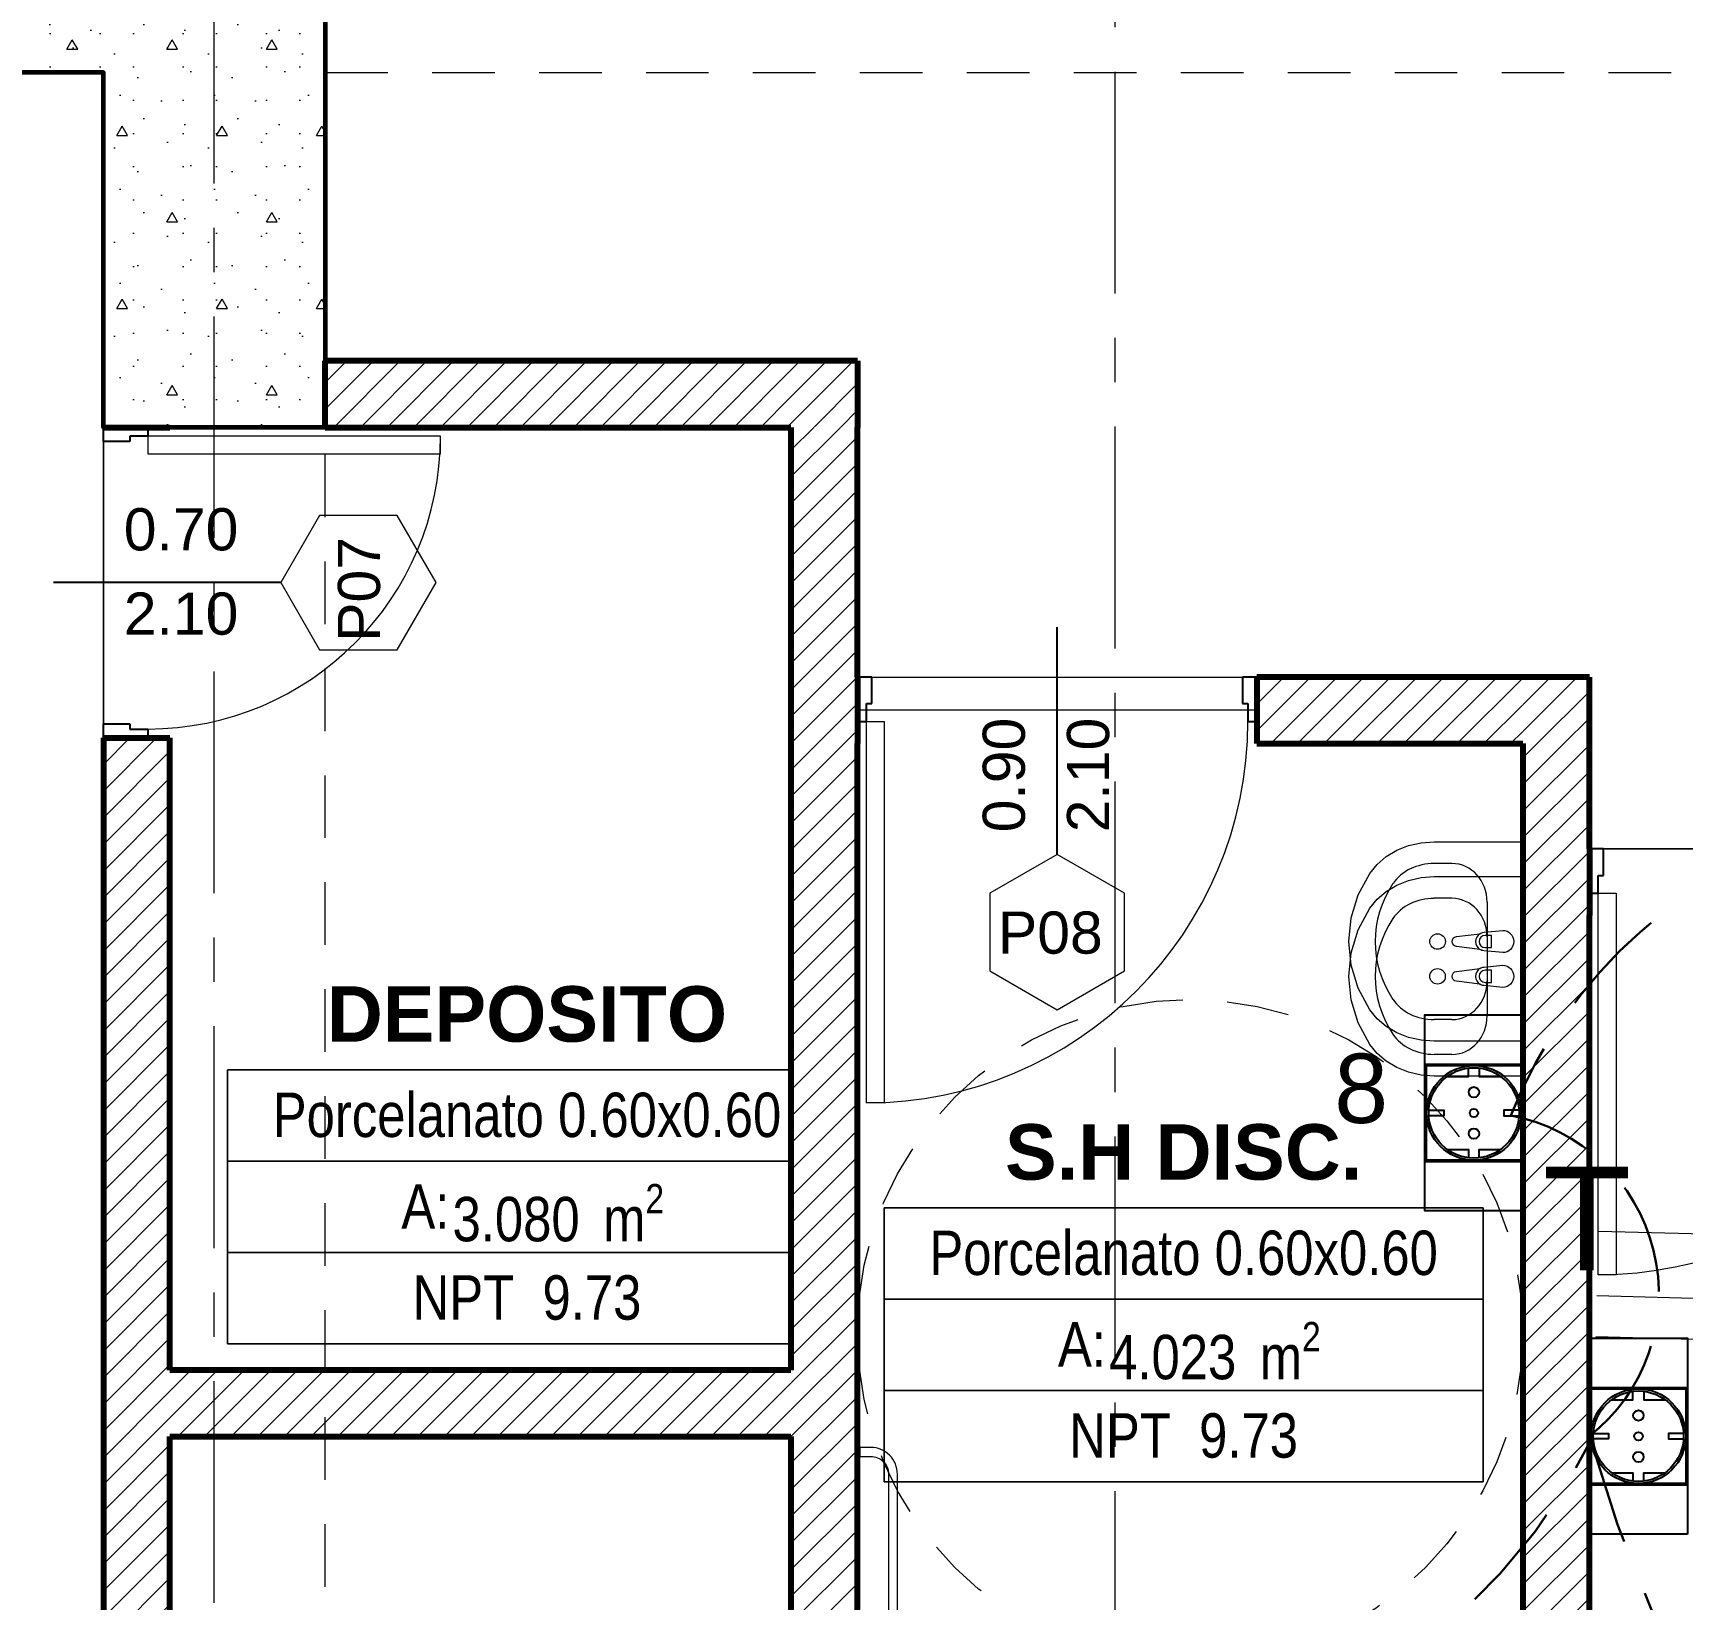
# Model space of a CAD drawing. Header units: inches. Extents: x -19 to 5698, y -728 to 92.
# Drawn here: x 228.911 to 232.629, y 13.459 to 16.989 of the extents above; entities that cross this region are included whole.
import ezdxf
from ezdxf.enums import TextEntityAlignment as Align

# ---------------------------------------------------------------- set-up
doc = ezdxf.new("R2010")
doc.units = ezdxf.units.IN
doc.header["$MEASUREMENT"] = 0
doc.set_wipeout_variables(frame=1)
for name, pattern in [('HIDDEN', [0.375, 0.25, -0.125]), ('Hidden Line', [0.195611, 0.141111, -0.0545]), ('Punto & Raya', [0.65, 0.5, -0.075, 0, -0.075]), ('RAYITAS', [0.375, 0.25, -0.125]), ('Wipeout_Contour', [1, 0, -1])]:
    doc.linetypes.add(name, pattern=pattern)
doc.layers.get('0').update_dxf_attribs({"color": 61})
for name, color, linetype, lineweight in [('00 conduct tomacorr', 120, 'HIDDEN', 30), ('00 IE LUZ EMERGENCIA', 253, 'Continuous', 0), ('T-TECHO-E', 150, 'Continuous', 20), ('TOMACORRIENTE', 22, 'RAYITAS', 9)]:
    doc.layers.add(name, color=color, linetype=linetype, lineweight=lineweight)
for name, color, linetype in [('02 _ ARQ _ ALB _ Ejes Generales', 251, 'Continuous'), ('02 _ ARQ _ ZON _ Espacio.3D', 7, 'Continuous'), ('08 _ STR _ EXT _ 06 Columnas', 7, 'Continuous'), ('08 _ STR _ EXT _ 07 Losa Aligerada', 7, 'Continuous'), ('08 _ STR _ EXT _ 09 Vigas', 251, 'Continuous'), ('Dibujo 2D - General', 7, 'Continuous'), ('Estructura - 04 MURO', 7, 'Continuous'), ('Interior - Sanitarios', 7, 'Continuous'), ('Marcador - Secciones', 7, 'Continuous'), ('TOMA. HYDROBOX SHUKO S', 7, 'Continuous')]:
    doc.layers.add(name, color=color, linetype=linetype)
doc.styles.add('Annotative', font='arial.ttf')
doc.styles.add('Arial', font='arial.ttf')
doc.styles.add('Estilo_Generado_4', font='swisse.ttf')
doc.styles.add('Estilo_Generado_8', font='arialbd.ttf')
doc.styles.add('Estilo_Generado_9', font='ARIALN.TTF')
pattern_1 = [(45, (185.00004, 1e-08), (-0.03005204, 0.03005204), [])]

# ---------------------------------------------------------------- blocks, each defined once
blk = doc.blocks.new('TOMA. HYDROBOX SHUKO')
at = {"true_color": 0xafd9aa}
h = blk.add_hatch(dxfattribs=at)
h.set_pattern_fill('ANSI31', color=9, scale=0.67)
h.set_pattern_definition([(45, (0, 0), (-1.5041929, 1.5041929), [])])
edge = h.paths.add_edge_path()
edge.add_arc((53447.4624, 40916.352), 0.008, 0, 360)
edge = h.paths.add_edge_path()
edge.add_arc((53447.4942, 40916.3521), 0.00644, 0, 360)
edge = h.paths.add_edge_path()
edge.add_arc((53447.5258, 40916.352), 0.008, 0, 360)
at = {"color": 32, "true_color": 0xcd6928}
blk.add_lwpolyline([(53447.6441, 40916.427), (53447.6441, 40916.277), (53447.3441, 40916.277), (53447.3441, 40916.427)], close=True, dxfattribs=at)
for points in [[(53447.4199, 40916.277), (53447.5683, 40916.277), (53447.5683, 40916.427), (53447.4199, 40916.427), (53447.4199, 40916.277)], [(53447.4216, 40916.2794), (53447.4216, 40916.4245), (53447.5666, 40916.4245), (53447.5666, 40916.2794), (53447.4216, 40916.2794)], [(53447.4899, 40916.421), (53447.4899, 40916.3978), (53447.4983, 40916.3978), (53447.4983, 40916.421)], [(53447.4254, 40916.3603), (53447.4382, 40916.3603), (53447.4382, 40916.3928)], [(53447.5628, 40916.3603), (53447.55, 40916.3603), (53447.55, 40916.3928)], [(53447.4382, 40916.3111), (53447.4382, 40916.3436), (53447.4254, 40916.3436)], [(53447.55, 40916.3111), (53447.55, 40916.3436), (53447.5628, 40916.3436)], [(53447.4899, 40916.2829), (53447.4899, 40916.3061), (53447.4983, 40916.3061), (53447.4983, 40916.2829)]]:
    blk.add_lwpolyline(points, dxfattribs=at)
for centre, radius in [((53447.4941, 40916.352), 0.0725), ((53447.4941, 40916.352), 0.0692), ((53447.4624, 40916.352), 0.008), ((53447.4942, 40916.3521), 0.00644), ((53447.5258, 40916.352), 0.008)]:
    blk.add_circle(centre, radius, dxfattribs=at)
at = {"color": 30, "true_color": 0xf8991e, "style": 'Arial'}
blk.add_text('T', height=0.1588, rotation=90, dxfattribs=at).set_placement((53447.6558, 40916.525), align=Align.MIDDLE_CENTER)
blk = doc.blocks.new('a')
at = {"layer": 'TOMACORRIENTE', "ltscale": 0.05}
h = blk.add_hatch(color=4, dxfattribs=at)
edge = h.paths.add_edge_path()
edge.add_arc((0, 0.0752), 0.0211, 0, 360)
at = {"layer": 'TOMACORRIENTE', "color": 4}
for p, q in [((-0.1455, 0.0963), (-0.0515, 0.0963)), ((-0.0985, 0.0963), (-0.0985, -0.0966)), ((0, 0.0963), (0, -0.0963)), ((0.0623, -0.0963), (0.0623, 0.0963))]:
    blk.add_line(p, q, dxfattribs=at)
blk.add_circle((0, 0.0752), 0.0211, dxfattribs=at)
blk = doc.blocks.new('CABLE 3FACE')
at = {"layer": 'T-TECHO-E', "rotation": 59.94170052614085}
blk.add_blockref('a', (0, 0), dxfattribs=at)

msp = doc.modelspace()

# ---------------------------------------------------------------- linework, layer by layer
at = {"layer": '02 _ ARQ _ ZON _ Espacio.3D', "color": 251, "linetype": 'Continuous', "lineweight": 13}
for p, q in [((230.7002, 14.6518), (229.3499, 14.6518)), ((229.3499, 14.6518), (229.3499, 14.0341)), ((229.3499, 14.6518), (230.7002, 14.6518)), ((229.3499, 14.4459), (229.3499, 14.6518)), ((230.7002, 14.0341), (230.7002, 14.6518)), ((230.7002, 14.6518), (230.7002, 14.4459)), ((230.7002, 14.4459), (229.3499, 14.4459)), ((229.3499, 14.4459), (230.7002, 14.4459)), ((229.3499, 14.24), (229.3499, 14.4459)), ((230.7002, 14.4459), (230.7002, 14.24)), ((232.1803, 14.3408), (230.83, 14.3408)), ((230.83, 14.3408), (230.83, 13.7231)), ((230.83, 14.3408), (232.1803, 14.3408)), ((230.83, 14.1349), (230.83, 14.3408)), ((232.1803, 13.7231), (232.1803, 14.3408)), ((232.1803, 14.3408), (232.1803, 14.1349)), ((230.7002, 14.24), (229.3499, 14.24)), ((229.3499, 14.24), (230.7002, 14.24)), ((229.3499, 14.0341), (229.3499, 14.24)), ((230.7002, 14.24), (230.7002, 14.0341)), ((232.1803, 14.1349), (230.83, 14.1349)), ((230.83, 14.1349), (232.1803, 14.1349)), ((230.83, 13.929), (230.83, 14.1349)), ((232.1803, 14.1349), (232.1803, 13.929)), ((229.3499, 14.0341), (230.7002, 14.0341)), ((230.7002, 14.0341), (229.3499, 14.0341)), ((232.1803, 13.929), (230.83, 13.929)), ((230.83, 13.929), (232.1803, 13.929)), ((230.83, 13.7231), (230.83, 13.929)), ((232.1803, 13.929), (232.1803, 13.7231)), ((230.83, 13.7231), (232.1803, 13.7231)), ((232.1803, 13.7231), (230.83, 13.7231))]:
    msp.add_line(p, q, dxfattribs=at)
at = {"layer": '02 _ ARQ _ ZON _ Espacio.3D', "color": 254, "linetype": 'Continuous', "lineweight": 0, "flags": 128}
for points in [[(205.07, 17.4), (229.57, 17.4), (229.57, 16.25), (230.77, 16.25), (230.77, 15.5372), (232.42, 15.5372), (232.42, 15.1499), (233.32, 15.1499), (233.3204, 17.1), (232.82, 17.1), (232.82, 19.05), (230.67, 19.05), (230.67, 20.35), (231.67, 20.35), (231.67, 22.25), (231.17, 22.25), (231.17, 22.7), (231.67, 22.7), (231.67, 24.4), (231.17, 24.4), (231.17, 24.85), (231.67, 24.85), (231.67, 29.7), (208.07, 29.7)], [(228.67, 7.7), (229.07, 7.7), (229.07, 16.9), (228.27, 16.9)]]:
    msp.add_lwpolyline(points, dxfattribs=at)
at = {"layer": '02 _ ARQ _ ZON _ Espacio.3D', "color": 9, "linetype": 'Continuous', "lineweight": 5, "flags": 128}
for points in [[(230.62, 13.975), (230.62, 16.1), (229.07, 16.1), (229.07, 15.4), (229.22, 15.4), (229.22, 13.975)], [(232.27, 12.7505), (232.27, 15.3872), (231.67, 15.3872), (231.67, 15.4622), (230.77, 15.4622), (230.77, 12.7505)], [(232.42, 15.1499), (232.42, 11.7), (236.32, 11.7), (236.32, 14.9999), (233.47, 14.9999), (233.47, 13.6749), (233.32, 13.6749), (233.32, 15.1499)], [(229.22, 13.825), (229.22, 11.45), (229.92, 11.45), (229.92, 11.7), (230.62, 11.7), (230.77, 11.7), (230.77, 12.6005), (230.62, 12.6005), (230.62, 13.825)]]:
    msp.add_lwpolyline(points, close=True, dxfattribs=at)
at = {"layer": '08 _ STR _ EXT _ 07 Losa Aligerada', "color": 7, "linetype": 'Continuous', "lineweight": 18, "flags": 128}
msp.add_lwpolyline([(230.77, 11.7), (230.77, 12.6005), (230.62, 12.6005), (230.62, 13.825), (229.22, 13.825), (229.22, 11.45), (229.92, 11.45), (229.92, 11.7)], close=True, dxfattribs=at)
at = {"layer": '08 _ STR _ EXT _ 09 Vigas', "color": 251, "linetype": 'Hidden Line', "lineweight": 13, "true_color": 0x636466}
for p, q in [((222.57, 16.9), (229.07, 16.9)), ((229.57, 16.9), (236.07, 16.9)), ((229.57, 16.9), (236.07, 16.9))]:
    msp.add_line(p, q, dxfattribs=at)
at = {"layer": 'Estructura - 04 MURO', "color": 7, "linetype": 'Continuous', "lineweight": 80}
for p, q in [((229.07, 16.1), (229.17, 16.1)), ((229.07, 16.1), (229.17, 16.1)), ((229.07, 16.1), (229.17, 16.1)), ((229.17, 16.1), (229.22, 16.1)), ((229.17, 16.1), (229.22, 16.1))]:
    msp.add_line(p, q, dxfattribs=at)
at = {"layer": 'Estructura - 04 MURO', "color": 165, "linetype": 'Continuous', "lineweight": 25}
for p, q in [((229.07, 16.1), (229.17, 16.1)), ((229.07, 16.068), (229.07, 16.1)), ((229.17, 16.1), (229.17, 16.08)), ((229.13, 16.068), (229.07, 16.068)), ((229.17, 16.08), (229.13, 16.08)), ((229.13, 16.08), (229.13, 16.068)), ((230.802, 15.4772), (230.802, 15.5372)), ((231.638, 15.5372), (231.638, 15.4772)), ((230.79, 15.4372), (230.79, 15.4772)), ((230.79, 15.4772), (230.802, 15.4772)), ((231.638, 15.4772), (231.65, 15.4772)), ((231.65, 15.4772), (231.65, 15.4372)), ((229.07, 15.432), (229.13, 15.432)), ((229.13, 15.432), (229.13, 15.42)), ((229.13, 15.42), (229.17, 15.42)), ((232.452, 15.0899), (232.452, 15.1499)), ((232.44, 15.0499), (232.44, 15.0899)), ((232.44, 15.0899), (232.452, 15.0899))]:
    msp.add_line(p, q, dxfattribs=at)
at = {"layer": 'Estructura - 04 MURO', "color": 165, "linetype": 'Continuous', "lineweight": 15}
for p, q in [((229.83, 16.08), (229.17, 16.08)), ((229.17, 16.08), (229.17, 16.04)), ((229.83, 16.04), (229.83, 16.08)), ((229.17, 16.04), (229.83, 16.04)), ((230.79, 14.5772), (230.79, 15.4372)), ((230.79, 15.4372), (230.83, 15.4372)), ((230.83, 15.4372), (230.83, 14.5772)), ((232.44, 14.1899), (232.44, 15.0499)), ((232.44, 15.0499), (232.48, 15.0499)), ((232.48, 15.0499), (232.48, 14.1899)), ((230.83, 14.5772), (230.79, 14.5772)), ((232.48, 14.1899), (232.44, 14.1899))]:
    msp.add_line(p, q, dxfattribs=at)
at = {"layer": 'Estructura - 04 MURO', "color": 152, "linetype": 'Continuous', "lineweight": 25}
for p, q in [((229.47, 15.75), (228.9575, 15.75)), ((231.22, 15.1372), (231.22, 15.6497))]:
    msp.add_line(p, q, dxfattribs=at)
at = {"layer": 'Estructura - 04 MURO', "color": 251, "linetype": 'Continuous', "lineweight": 13, "flags": 128}
for points in [[(229.82, 15.75), (229.7325, 15.9016), (229.5575, 15.9016), (229.47, 15.75), (229.5575, 15.5984), (229.7325, 15.5984)], [(231.22, 14.7872), (231.3716, 14.8747), (231.3716, 15.0497), (231.22, 15.1372), (231.0685, 15.0497), (231.0685, 14.8747)]]:
    msp.add_lwpolyline(points, close=True, dxfattribs=at)
at = {"layer": 'Estructura - 04 MURO', "color": 165, "linetype": 'Continuous', "lineweight": 15}
for centre, radius in [((229.17, 16.08), 0.66), ((230.79, 15.4372), 0.86), ((232.44, 15.0499), 0.86)]:
    msp.add_arc(centre, radius, 270, 0, dxfattribs=at)
at = {"layer": 'Interior - Sanitarios', "color": 205, "linetype": 'Continuous', "lineweight": 13}
for p, q in [((232.1101, 15.1169), (232.0702, 15.1169)), ((232.1101, 15.0384), (232.0701, 15.0384)), ((232.1895, 15.03), (232.1895, 14.852)), ((232.1996, 14.9546), (232.1847, 14.9546)), ((232.1895, 14.9515), (232.1895, 14.7734)), ((232.1996, 14.9274), (232.1996, 14.9546)), ((232.1847, 14.9274), (232.1996, 14.9274)), ((232.1996, 14.8761), (232.1847, 14.8761)), ((232.1996, 14.8489), (232.1996, 14.8761)), ((232.1847, 14.8489), (232.1996, 14.8489)), ((232.1101, 14.7651), (232.0702, 14.7651)), ((232.1101, 14.6866), (232.0701, 14.6866)), ((230.775, 13.8005), (230.775, 13.7805))]:
    msp.add_line(p, q, dxfattribs=at)
at = {"layer": 'Interior - Sanitarios', "color": 205, "linetype": 'Continuous', "lineweight": 13, "flags": 128}
for points in [[(232.27, 14.7162), (232.0702, 14.7162), (232.0407, 14.7184), (232.0123, 14.7248), (231.9856, 14.7353), (231.9617, 14.7496), (231.9413, 14.7671), (231.9249, 14.7873), (231.8988, 14.8361), (231.8828, 14.8878), (231.8775, 14.941), (231.8828, 14.9942), (231.8988, 15.0459), (231.9249, 15.0947), (231.9413, 15.1149), (231.9617, 15.1324), (231.9856, 15.1467), (232.0123, 15.1572), (232.0407, 15.1636), (232.0702, 15.1658), (232.27, 15.1658)], [(232.27, 14.6377), (232.0701, 14.6377), (232.0407, 14.6399), (232.0122, 14.6463), (231.9856, 14.6568), (231.9617, 14.671), (231.9412, 14.6885), (231.9249, 14.7087), (231.8988, 14.7576), (231.8828, 14.8093), (231.8774, 14.8625), (231.8828, 14.9156), (231.8988, 14.9673), (231.9249, 15.0162), (231.9412, 15.0364), (231.9617, 15.0539), (231.9856, 15.0681), (232.0122, 15.0786), (232.0407, 15.0851), (232.0701, 15.0872), (232.27, 15.0872)], [(232.27, 14.9775), (232.27, 15.0045), (232.29, 15.0045), (232.29, 14.9775)], [(232.27, 14.899), (232.27, 14.926), (232.29, 14.926), (232.29, 14.899)], [(232.27, 14.8775), (232.27, 14.9045), (232.29, 14.9045), (232.29, 14.8775)], [(232.27, 14.799), (232.27, 14.826), (232.29, 14.826), (232.29, 14.799)]]:
    msp.add_lwpolyline(points, close=True, dxfattribs=at)
for points in [[(232.2245, 14.916), (232.1825, 14.92, -0.12102), (232.173, 14.9233), (232.1201, 14.9299, -0.882566), (232.1201, 14.9521), (232.173, 14.9587, -0.12102), (232.1825, 14.962), (232.2245, 14.966, -1)], [(232.2245, 14.8375), (232.1825, 14.8415, -0.12102), (232.173, 14.8447), (232.1201, 14.8514, -0.882566), (232.1201, 14.8736), (232.173, 14.8802, -0.12102), (232.1825, 14.8835), (232.2245, 14.8875, -1)], [(230.77, 13.8105), (230.77, 13.7705), (230.775, 13.7705), (230.775, 13.7805), (230.8, 13.7805, -0.414214), (230.84, 13.7405), (230.84, 12.9255, -0.414214), (230.8, 12.8855), (230.775, 12.8855), (230.775, 12.8955), (230.77, 12.8955), (230.77, 12.8555), (230.775, 12.8555), (230.775, 12.8655), (230.8, 12.8655, 0.414214), (230.86, 12.9255), (230.86, 13.7405, 0.414214), (230.8, 13.8005), (230.775, 13.8005), (230.775, 13.8105)]]:
    msp.add_lwpolyline(points, format="xyb", close=True, dxfattribs=at)
at = {"layer": 'Interior - Sanitarios', "color": 205, "linetype": 'Continuous', "lineweight": 13}
for centre in [(232.0777, 14.941), (232.0776, 14.8625)]:
    msp.add_circle(centre, 0.0175, dxfattribs=at)
for centre, radius, start, end in [((232.1844, 14.941), 0.0211, 122.771, 237.229), ((232.1847, 14.941), 0.0136, 90, 270), ((232.1844, 14.8625), 0.0211, 122.771, 237.229), ((232.1847, 14.8625), 0.0136, 90, 270)]:
    msp.add_arc(centre, radius, start, end, dxfattribs=at)
for centre, major_axis, ratio, start_param, end_param in [((232.0702, 15.03), (0.1057, 0), 0.821452, 1.570796, 2.644618), ((232.1101, 15.0299), (0, 0.087), 0.9125, 4.712389, 6.283185), ((232.27, 14.941), (0.3331, 0), 0.821452, 2.644618, 3.638567), ((232.0701, 14.9515), (0.1057, 0), 0.821452, 1.570796, 2.644618), ((232.1101, 14.9514), (0, 0.087), 0.9125, 4.712389, 6.283185), ((232.27, 14.8625), (0.3331, 0), 0.821452, 2.644618, 3.638567), ((232.1101, 14.8521), (0, 0.087), 0.9125, 3.141593, 4.712389), ((232.0702, 14.852), (0.1057, 0), 0.821452, 3.638567, 4.712389), ((232.1101, 14.7735), (0, 0.087), 0.9125, 3.141593, 4.712389), ((232.0701, 14.7734), (0.1057, 0), 0.821452, 3.638567, 4.712389)]:
    msp.add_ellipse(centre, major_axis=major_axis, ratio=ratio, start_param=start_param, end_param=end_param, dxfattribs=at)
at = {"layer": 'Marcador - Secciones', "color": 251, "linetype": 'Punto & Raya', "lineweight": 13, "true_color": 0x636466}
msp.add_line((231.3507, 10.0018), (231.3507, 17.4928), dxfattribs=at)

# ---------------------------------------------------------------- texts
at = {"layer": '00 IE LUZ EMERGENCIA', "style": 'Annotative'}
msp.add_attdef('8', (231.8448, 14.532, 0), '', height=0.1562, dxfattribs=at)
at = {"layer": '02 _ ARQ _ ZON _ Espacio.3D', "color": 251, "lineweight": 25, "attachment_point": 2}
for s, insert, char_height, style in [('\\A1;{\\pqc;\\pt0;\\fArial|b1|i0|c0|p34;DEPOSITO}', (230.025, 14.8402), 0.125, 'Estilo_Generado_8'), ('\\A1;{\\pqc;\\pt0;\\fArial Narrow|b0|i0|c0|p34;Porcelanato 0.60x0.60}', (230.025, 14.6003), 0.1, 'Estilo_Generado_9'), ('\\A1;{\\pqc;\\pt0;\\fArial|b1|i0|c0|p34;S.H DISC.}', (231.5052, 14.5292), 0.125, 'Estilo_Generado_8'), ('\\A1;{\\pqc;\\pt0;\\fArial Narrow|b0|i0|c0|p34;A: }', (229.7959, 14.394), 0.1, 'Estilo_Generado_9'), ('\\A1;{\\pqc;\\pt0,0.3;\\fArial Narrow|b0|i0|c0|p34;3.080\\fArial Narrow|b0|i0|c0|p34;\\A1{\\H.66x;\\S^  ;}\\fArial Narrow|b0|i0|c0|p34; m\\fArial Narrow|b0|i0|c0|p34;\\A1{\\H.66x;\\S2^  ;}}', (230.0956, 14.3945), 0.1, 'Estilo_Generado_9'), ('\\A1;{\\pqc;\\pt0;\\fArial Narrow|b0|i0|c0|p34;Porcelanato 0.60x0.60}', (231.5052, 14.2893), 0.1, 'Estilo_Generado_9'), ('\\A1;{\\pqc;\\pt0;\\fArial Narrow|b0|i0|c0|p34;NPT  9.73}', (230.025, 14.1886), 0.1, 'Estilo_Generado_9'), ('\\A1;{\\pqc;\\pt0;\\fArial Narrow|b0|i0|c0|p34;A: }', (231.2761, 14.083), 0.1, 'Estilo_Generado_9'), ('\\A1;{\\pqc;\\pt0,0.3;\\fArial Narrow|b0|i0|c0|p34;4.023\\fArial Narrow|b0|i0|c0|p34;\\A1{\\H.66x;\\S^  ;}\\fArial Narrow|b0|i0|c0|p34; m\\fArial Narrow|b0|i0|c0|p34;\\A1{\\H.66x;\\S2^  ;}}', (231.5758, 14.0835), 0.1, 'Estilo_Generado_9'), ('\\A1;{\\pqc;\\pt0;\\fArial Narrow|b0|i0|c0|p34;NPT  9.73}', (231.5052, 13.8776), 0.1, 'Estilo_Generado_9')]:
    msp.add_mtext(s, dxfattribs=dict(at, insert=insert, char_height=char_height, style=style))
at = {"layer": 'Estructura - 04 MURO', "color": 251, "lineweight": 25, "char_height": 0.095, "attachment_point": 7, "style": 'Estilo_Generado_4'}
for s, insert in [('\\A1;{\\pql;\\pt0;\\fSwis721 Ex BT|b0|i0|c0|p34;0.70\\fSwis721 Ex BT|b0|i0|c0|p34;\\A1{\\H.66x;\\S^  ;}\\fSwis721 Ex BT|b0|i0|c0|p34;\\fSwis721 Ex BT|b0|i0|c0|p34;}', (229.116, 15.795)), ('\\A1;{\\pql;\\pt0;\\fSwis721 Ex BT|b0|i0|c0|p34;2.10\\fSwis721 Ex BT|b0|i0|c0|p34;\\A1{\\H.66x;\\S^  ;}\\fSwis721 Ex BT|b0|i0|c0|p34;\\fSwis721 Ex BT|b0|i0|c0|p34;}', (229.116, 15.605)), ('\\A1;{\\pql;\\pt0;\\fSwis721 Ex BT|b0|i0|c0|p34;P08\\fSwis721 Ex BT|b0|i0|c0|p34;\\fSwis721 Ex BT|b0|i0|c0|p34;\\fSwis721 Ex BT|b0|i0|c0|p34;}', (231.0867, 14.9123))]:
    msp.add_mtext(s, dxfattribs=dict(at, insert=insert))
at = {"layer": 'Estructura - 04 MURO', "color": 251, "lineweight": 25, "char_height": 0.095, "attachment_point": 7, "rotation": 90, "style": 'Estilo_Generado_4'}
for s, insert in [('\\A1;{\\pql;\\pt0;\\fSwis721 Ex BT|b0|i0|c0|p34;P07\\fSwis721 Ex BT|b0|i0|c0|p34;\\fSwis721 Ex BT|b0|i0|c0|p34;\\fSwis721 Ex BT|b0|i0|c0|p34;}', (229.695, 15.6167)), ('\\A1;{\\pql;\\pt0;\\fSwis721 Ex BT|b0|i0|c0|p34;0.90\\fSwis721 Ex BT|b0|i0|c0|p34;\\A1{\\H.66x;\\S^  ;}\\fSwis721 Ex BT|b0|i0|c0|p34;\\fSwis721 Ex BT|b0|i0|c0|p34;}', (231.1751, 15.1872)), ('\\A1;{\\pql;\\pt0;\\fSwis721 Ex BT|b0|i0|c0|p34;2.10\\fSwis721 Ex BT|b0|i0|c0|p34;\\A1{\\H.66x;\\S^  ;}\\fSwis721 Ex BT|b0|i0|c0|p34;\\fSwis721 Ex BT|b0|i0|c0|p34;}', (231.365, 15.1872))]:
    msp.add_mtext(s, dxfattribs=dict(at, insert=insert))

# ---------------------------------------------------------------- next in the draw order: wipeouts: each hides what was drawn before it
at = {"color": 254, "linetype": 'Wipeout_Contour', "lineweight": 0, "ltscale": 4961.245956}
msp.add_wipeout([(230.62, 16.1), (230.77, 16.1), (230.77, 16.25)], dxfattribs=at).dxf.layer = 'Estructura - 04 MURO'
at = {"color": 254, "linetype": 'Wipeout_Contour', "lineweight": 0, "ltscale": 4967.036288}
msp.add_wipeout([(232.27, 15.3872), (232.42, 15.5372), (232.27, 15.5372)], dxfattribs=at).dxf.layer = 'Estructura - 04 MURO'
at = {"color": 254, "linetype": 'Wipeout_Contour', "lineweight": 0, "ltscale": 6609.278775}
msp.add_wipeout([(229.07, 11.7), (229.22, 11.7), (229.22, 15.4), (229.07, 15.4)], dxfattribs=at).dxf.layer = 'Estructura - 04 MURO'

# ---------------------------------------------------------------- next in the draw order: hatches: boundary and pattern name
at = {"layer": 'Estructura - 04 MURO', "linetype": 'Continuous', "lineweight": 5}
h = msp.add_hatch(dxfattribs=at)
h.set_pattern_fill('LADRILLO_COMÚN_0002', color=250, style=0, pattern_type=2)
h.set_pattern_definition(pattern_1)
h.paths.add_polyline_path([(230.62, 16.1), (230.77, 16.1), (230.77, 16.25)])
h = msp.add_hatch(dxfattribs=at)
h.set_pattern_fill('LADRILLO_COMÚN_0002', color=250, style=0, pattern_type=2)
h.set_pattern_definition(pattern_1)
h.paths.add_polyline_path([(232.27, 15.3872), (232.42, 15.5372), (232.27, 15.5372)])
h = msp.add_hatch(dxfattribs=at)
h.set_pattern_fill('LADRILLO_COMÚN_0002', color=250, style=0, pattern_type=2)
h.set_pattern_definition(pattern_1)
h.paths.add_polyline_path([(229.07, 11.7), (229.22, 11.7), (229.22, 15.4), (229.07, 15.4)])

# ---------------------------------------------------------------- next in the draw order: linework, layer by layer
at = {"layer": '08 _ STR _ EXT _ 09 Vigas', "color": 251, "linetype": 'Hidden Line', "lineweight": 13, "true_color": 0x636466}
msp.add_line((229.07, 7.7), (229.07, 16.9), dxfattribs=at)
at = {"layer": 'Estructura - 04 MURO', "color": 165, "linetype": 'Continuous', "lineweight": 25}
for p, q in [((229.07, 15.4), (229.07, 15.432)), ((229.17, 15.4), (229.07, 15.4)), ((229.17, 15.42), (229.17, 15.4))]:
    msp.add_line(p, q, dxfattribs=at)
at = {"layer": 'Estructura - 04 MURO', "color": 7, "linetype": 'Continuous', "lineweight": 80}
for p, q in [((229.07, 15.4), (229.17, 15.4)), ((229.07, 15.4), (229.17, 15.4)), ((229.07, 15.4), (229.17, 15.4)), ((229.17, 15.4), (229.22, 15.4)), ((229.17, 15.4), (229.22, 15.4))]:
    msp.add_line(p, q, dxfattribs=at)
at = {"layer": 'Estructura - 04 MURO', "color": 7, "linetype": 'Continuous', "lineweight": 80, "flags": 128}
for points in [[(229.07, 15.4), (229.07, 11.7)], [(229.22, 13.975), (229.22, 15.4)], [(229.22, 11.7), (229.22, 13.825)]]:
    msp.add_lwpolyline(points, dxfattribs=at)

# ---------------------------------------------------------------- next in the draw order: wipeouts: each hides what was drawn before it
at = {"color": 254, "linetype": 'Wipeout_Contour', "lineweight": 0, "ltscale": 6613.168899}
msp.add_wipeout([(230.62, 16.25), (229.57, 16.25), (229.57, 16.1), (230.62, 16.1)], dxfattribs=at).dxf.layer = 'Estructura - 04 MURO'
at = {"color": 254, "linetype": 'Wipeout_Contour', "lineweight": 0, "ltscale": 4966.175585}
msp.add_wipeout([(232.27, 15.3872), (232.42, 15.3872), (232.42, 15.5372)], dxfattribs=at).dxf.layer = 'Estructura - 04 MURO'

# ---------------------------------------------------------------- next in the draw order: hatches: boundary and pattern name
at = {"layer": '08 _ STR _ EXT _ 06 Columnas', "linetype": 'Continuous', "lineweight": 9}
h = msp.add_hatch(dxfattribs=at)
h.set_pattern_fill('HORMIGÓN_EN_MASA_0002', style=0, pattern_type=2)
h.set_pattern_definition([(0, (185.00004, 1e-08), (0, 0.3897114), [0.024375, -0.200625]), (0, (185.11254, 0.19486), (0, 0.3897114), [0.024375, -0.200625]), (60, (185.00004, 1e-08), (-0.3375, 0.1948557), [0.024375, -0.200625]), (60, (185.22504, 1e-08), (-0.3375, 0.1948557), [0.024375, -0.200625]), (120, (185.0244, 1e-08), (0.3375, 0.1948557), [0.024375, -0.200625]), (120, (185.2494, 1e-08), (0.3375, 0.1948557), [0.024375, -0.200625]), (0, (185.00004, 0.0375), (0, 0.075), [0, -0.075, 0, -0.1125]), (45, (185.03754, 0.0375), (-0.05303301, 0.05303301), [0, -0.05625, 0, -0.09375])])
h.paths.add_polyline_path([(228.47, 17.4), (228.47, 16.9), (229.07, 16.9), (229.07, 16.1), (229.57, 16.1), (229.57, 17.4)])
at = {"layer": 'Estructura - 04 MURO', "linetype": 'Continuous', "lineweight": 5}
h = msp.add_hatch(dxfattribs=at)
h.set_pattern_fill('LADRILLO_COMÚN_0002', color=250, style=0, pattern_type=2)
h.set_pattern_definition(pattern_1)
h.paths.add_polyline_path([(230.62, 16.25), (229.57, 16.25), (229.57, 16.1), (230.62, 16.1)])
h = msp.add_hatch(dxfattribs=at)
h.set_pattern_fill('LADRILLO_COMÚN_0002', color=250, style=0, pattern_type=2)
h.set_pattern_definition(pattern_1)
h.paths.add_polyline_path([(232.27, 15.3872), (232.42, 15.3872), (232.42, 15.5372)])

# ---------------------------------------------------------------- next in the draw order: linework, layer by layer
at = {"layer": '08 _ STR _ EXT _ 06 Columnas', "color": 7, "linetype": 'Continuous', "lineweight": 60, "flags": 128}
msp.add_lwpolyline([(228.47, 17.4), (229.57, 17.4), (229.57, 16.1), (229.07, 16.1), (229.07, 16.9), (228.47, 16.9)], close=True, dxfattribs=at)
at = {"layer": 'Estructura - 04 MURO', "color": 7, "linetype": 'Continuous', "lineweight": 80, "flags": 128}
for points in [[(229.57, 16.1), (229.57, 16.25)], [(232.42, 15.5372), (232.27, 15.5372)]]:
    msp.add_lwpolyline(points, dxfattribs=at)

# ---------------------------------------------------------------- next in the draw order: wipeouts: each hides what was drawn before it
at = {"color": 254, "linetype": 'Wipeout_Contour', "lineweight": 0, "ltscale": 4962.107162}
msp.add_wipeout([(230.62, 16.25), (230.62, 16.1), (230.77, 16.25)], dxfattribs=at).dxf.layer = 'Estructura - 04 MURO'
at = {"color": 254, "linetype": 'Wipeout_Contour', "lineweight": 0, "ltscale": 6622.078127}
msp.add_wipeout([(232.27, 15.3872), (232.27, 11.7), (232.42, 11.7), (232.42, 15.3872)], dxfattribs=at).dxf.layer = 'Estructura - 04 MURO'

# ---------------------------------------------------------------- next in the draw order: hatches: boundary and pattern name
at = {"layer": 'Estructura - 04 MURO', "linetype": 'Continuous', "lineweight": 5}
h = msp.add_hatch(dxfattribs=at)
h.set_pattern_fill('LADRILLO_COMÚN_0002', color=250, style=0, pattern_type=2)
h.set_pattern_definition(pattern_1)
h.paths.add_polyline_path([(230.62, 16.25), (230.62, 16.1), (230.77, 16.25)])
h = msp.add_hatch(dxfattribs=at)
h.set_pattern_fill('LADRILLO_COMÚN_0002', color=250, style=0, pattern_type=2)
h.set_pattern_definition(pattern_1)
h.paths.add_polyline_path([(232.27, 15.3872), (232.27, 11.7), (232.42, 11.7), (232.42, 15.3872)])

# ---------------------------------------------------------------- next in the draw order: linework, layer by layer
at = {"layer": '00 conduct tomacorr'}
for centre, radius, start, end in [((233.2622, 14.1392), 1.0987, 51.5742, 158.1305), ((232.1684, 14.1472), 0.4081, 308.0699, 79.527), ((235.3077, 14.6358), 2.9991, 195.6676, 258.2134)]:
    msp.add_arc(centre, radius, start, end, dxfattribs=at)
at = {"layer": 'Estructura - 04 MURO', "color": 7, "linetype": 'Continuous', "lineweight": 80}
for p, q in [((232.42, 15.1499), (232.42, 15.0499)), ((232.42, 15.1499), (232.42, 15.0499)), ((232.42, 15.1499), (232.42, 15.0499)), ((232.42, 15.0499), (232.42, 14.9999)), ((232.42, 15.0499), (232.42, 14.9999))]:
    msp.add_line(p, q, dxfattribs=at)
at = {"layer": 'Estructura - 04 MURO', "color": 165, "linetype": 'Continuous', "lineweight": 25}
for p, q in [((232.42, 15.1499), (232.42, 15.0499)), ((232.452, 15.1499), (232.42, 15.1499)), ((232.42, 15.0499), (232.44, 15.0499))]:
    msp.add_line(p, q, dxfattribs=at)
at = {"layer": 'Estructura - 04 MURO', "color": 7, "linetype": 'Continuous', "lineweight": 80, "flags": 128}
for points in [[(230.77, 16.25), (229.57, 16.25)], [(230.77, 16.25), (230.77, 16.1)], [(229.57, 16.1), (230.62, 16.1)], [(232.42, 15.1499), (232.42, 15.5372)], [(232.27, 15.3872), (232.27, 12.7505)], [(232.42, 11.7), (232.42, 14.9999)]]:
    msp.add_lwpolyline(points, dxfattribs=at)

# ---------------------------------------------------------------- next in the draw order: block references
at = {"layer": '00 conduct tomacorr', "xscale": 1.47256122672843, "yscale": 1.47256122672843, "zscale": 1.47256122672843, "rotation": 208.5697310107626}
msp.add_blockref('CABLE 3FACE', (232.5788, 14.1385), dxfattribs=at)
at = {"layer": 'TOMA. HYDROBOX SHUKO S', "xscale": 1.47256122672843, "yscale": 1.47256122672843, "zscale": 1.47256122672843, "rotation": 270}
for p in [(-60019.6739, 78719.2621), (-60019.303, 78718.5334)]:
    msp.add_blockref('TOMA. HYDROBOX SHUKO', p, dxfattribs=at)

# ---------------------------------------------------------------- next in the draw order: wipeouts: each hides what was drawn before it
at = {"color": 254, "linetype": 'Wipeout_Contour', "lineweight": 0, "ltscale": 6615.507393}
msp.add_wipeout([(230.62, 16.1), (230.62, 12.7505), (230.77, 12.7505), (230.77, 16.1)], dxfattribs=at).dxf.layer = 'Estructura - 04 MURO'
at = {"color": 254, "linetype": 'Wipeout_Contour', "lineweight": 0, "ltscale": 6620.641309}
msp.add_wipeout([(231.67, 15.5372), (231.67, 15.3872), (232.27, 15.3872), (232.27, 15.5372)], dxfattribs=at).dxf.layer = 'Estructura - 04 MURO'

# ---------------------------------------------------------------- next in the draw order: hatches: boundary and pattern name
at = {"layer": 'Estructura - 04 MURO', "linetype": 'Continuous', "lineweight": 5}
h = msp.add_hatch(dxfattribs=at)
h.set_pattern_fill('LADRILLO_COMÚN_0002', color=250, style=0, pattern_type=2)
h.set_pattern_definition(pattern_1)
h.paths.add_polyline_path([(230.62, 16.1), (230.62, 12.7505), (230.77, 12.7505), (230.77, 16.1)])
h = msp.add_hatch(dxfattribs=at)
h.set_pattern_fill('LADRILLO_COMÚN_0002', color=250, style=0, pattern_type=2)
h.set_pattern_definition(pattern_1)
h.paths.add_polyline_path([(231.67, 15.5372), (231.67, 15.3872), (232.27, 15.3872), (232.27, 15.5372)])

# ---------------------------------------------------------------- next in the draw order: linework, layer by layer
at = {"layer": '00 conduct tomacorr'}
msp.add_arc((231.2513, 14.3975), 1.3087, 248.4217, 334.1038, dxfattribs=at)
at = {"layer": 'Dibujo 2D - General', "color": 20, "linetype": 'Hidden Line', "lineweight": 5}
msp.add_circle((231.52, 14.0601), 0.75, dxfattribs=at)
at = {"layer": 'Estructura - 04 MURO', "color": 7, "linetype": 'Continuous', "lineweight": 80}
for p, q in [((230.77, 15.5372), (230.77, 15.4372)), ((230.77, 15.5372), (230.77, 15.4372)), ((230.77, 15.5372), (230.77, 15.4372)), ((231.67, 15.5372), (231.67, 15.4372)), ((231.67, 15.5372), (231.67, 15.4372)), ((231.67, 15.5372), (231.67, 15.4372)), ((230.77, 15.4372), (230.77, 15.3872)), ((230.77, 15.4372), (230.77, 15.3872)), ((231.67, 15.4372), (231.67, 15.3872)), ((231.67, 15.4372), (231.67, 15.3872))]:
    msp.add_line(p, q, dxfattribs=at)
at = {"layer": 'Estructura - 04 MURO', "color": 165, "linetype": 'Continuous', "lineweight": 25}
for p, q in [((230.77, 15.5372), (230.77, 15.4372)), ((230.802, 15.5372), (230.77, 15.5372)), ((231.67, 15.5372), (231.638, 15.5372)), ((231.67, 15.4372), (231.67, 15.5372)), ((230.77, 15.4372), (230.79, 15.4372)), ((231.65, 15.4372), (231.67, 15.4372))]:
    msp.add_line(p, q, dxfattribs=at)
at = {"layer": 'Estructura - 04 MURO', "color": 7, "linetype": 'Continuous', "lineweight": 80, "flags": 128}
for points in [[(230.62, 16.1), (230.62, 13.975)], [(230.77, 15.5372), (230.77, 16.1)], [(232.27, 15.5372), (231.67, 15.5372)], [(230.77, 12.7505), (230.77, 15.3872)], [(231.67, 15.3872), (232.27, 15.3872)], [(230.62, 13.825), (230.62, 12.6005)]]:
    msp.add_lwpolyline(points, dxfattribs=at)

# ---------------------------------------------------------------- next in the draw order: wipeouts: each hides what was drawn before it
at = {"color": 254, "linetype": 'Wipeout_Contour', "lineweight": 0, "ltscale": 6612.386153}
msp.add_wipeout([(229.22, 13.825), (230.62, 13.825), (230.62, 13.975), (229.22, 13.975)], dxfattribs=at).dxf.layer = 'Estructura - 04 MURO'

# ---------------------------------------------------------------- next in the draw order: hatches: boundary and pattern name
at = {"layer": 'Estructura - 04 MURO', "linetype": 'Continuous', "lineweight": 5}
h = msp.add_hatch(dxfattribs=at)
h.set_pattern_fill('LADRILLO_COMÚN_0002', color=250, style=0, pattern_type=2)
h.set_pattern_definition(pattern_1)
h.paths.add_polyline_path([(229.22, 13.825), (230.62, 13.825), (230.62, 13.975), (229.22, 13.975)])

# ---------------------------------------------------------------- next in the draw order: linework, layer by layer
at = {"layer": '02 _ ARQ _ ALB _ Ejes Generales', "color": 251, "linetype": 'Punto & Raya', "lineweight": 13, "true_color": 0x636466}
msp.add_line((229.32, 3.05), (229.32, 44.9), dxfattribs=at)
at = {"layer": '08 _ STR _ EXT _ 09 Vigas', "color": 251, "linetype": 'Hidden Line', "lineweight": 13, "true_color": 0x636466}
msp.add_line((229.57, 7.7), (229.57, 16.9), dxfattribs=at)
at = {"layer": 'Estructura - 04 MURO', "color": 7, "linetype": 'Continuous', "lineweight": 80, "flags": 128}
for points in [[(230.62, 13.975), (229.22, 13.975)], [(229.22, 13.825), (230.62, 13.825)]]:
    msp.add_lwpolyline(points, dxfattribs=at)

doc.saveas('drawing.dxf')
